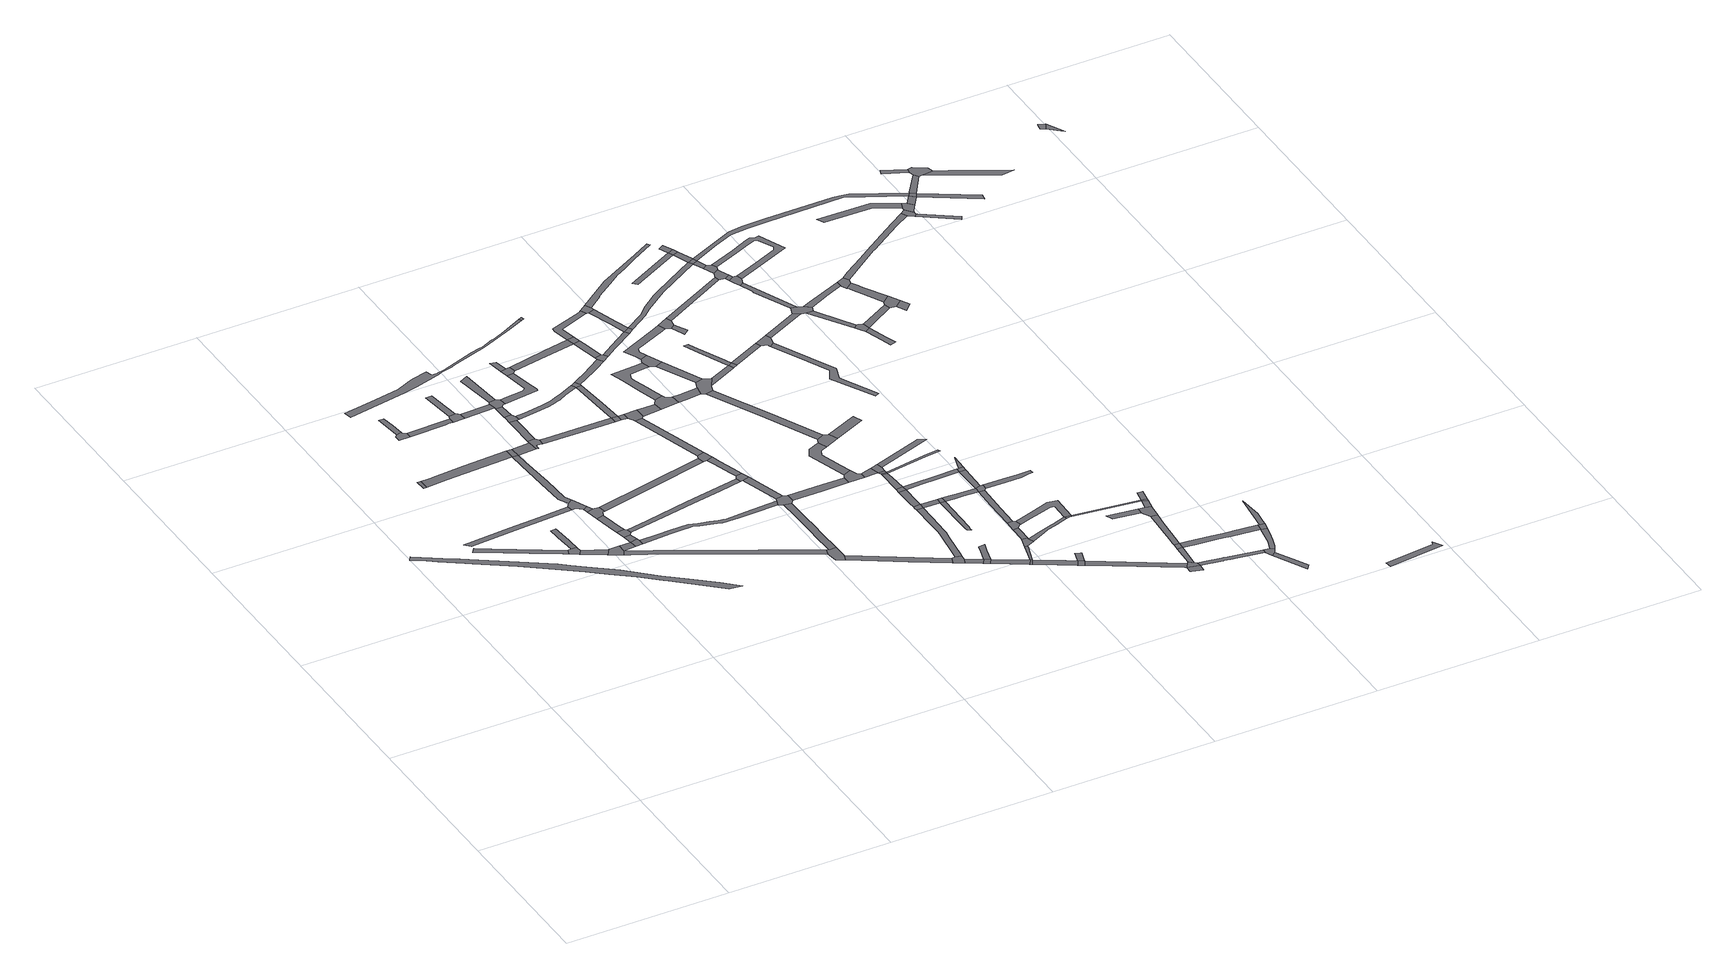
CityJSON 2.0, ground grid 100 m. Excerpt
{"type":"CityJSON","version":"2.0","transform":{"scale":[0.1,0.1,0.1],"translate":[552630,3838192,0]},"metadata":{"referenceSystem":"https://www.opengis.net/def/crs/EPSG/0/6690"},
"CityObjects":{
"road1":{"type":"Road","attributes":{"RoadStructureAttribute.sectionType":"1"},"geometry":[{"type":"MultiSurface","lod":"1","boundaries":[[[0,1,2,3,4,5,6,7,8]]]}]},
"road2":{"type":"Road","attributes":{"RoadStructureAttribute.sectionType":"1"},"geometry":[{"type":"MultiSurface","lod":"1","boundaries":[[[9,10,11,12,13,14,15,16,17,18,19,20,21,22,23,24,25,26,27,28,29,30,31,32,33,34,35,36]]]}]},
"road3":{"type":"Road","geometry":[{"type":"MultiSurface","lod":"1","boundaries":[[[37,38,39,40]]]}]},
"road4":{"type":"Road","attributes":{"RoadStructureAttribute.sectionType":"1"},"geometry":[{"type":"MultiSurface","lod":"1","boundaries":[[[41,42,43,44,45,46,47,48]]]}]},
"road5":{"type":"Road","geometry":[{"type":"MultiSurface","lod":"1","boundaries":[[[49,50,8,7,51,52]]]}]},
"road6":{"type":"Road","geometry":[{"type":"MultiSurface","lod":"1","boundaries":[[[53,54,55,56,57,58,59,60,50,49]]]}]},
"road7":{"type":"Road","attributes":{"RoadStructureAttribute.sectionType":"1"},"geometry":[{"type":"MultiSurface","lod":"1","boundaries":[[[52,51,61,62]]]}]},
"road8":{"type":"Road","geometry":[{"type":"MultiSurface","lod":"1","boundaries":[[[63,64,65,66,67,68,69]]]}]},
"road9":{"type":"Road","geometry":[{"type":"MultiSurface","lod":"1","boundaries":[[[70,71,72,73,74,65,64]]]}]},
"road10":{"type":"Road","attributes":{"RoadStructureAttribute.sectionType":"1"},"geometry":[{"type":"MultiSurface","lod":"1","boundaries":[[[75,76,77,78,37,40,79,80]]]}]},
"road11":{"type":"Road","geometry":[{"type":"MultiSurface","lod":"1","boundaries":[[[81,62,61,82,83]]]}]},
"road12":{"type":"Road","attributes":{"RoadStructureAttribute.sectionType":"1"},"geometry":[{"type":"MultiSurface","lod":"1","boundaries":[[[84,81,83,85]]]}]},
"road13":{"type":"Road","attributes":{"RoadStructureAttribute.sectionType":"1"},"geometry":[{"type":"MultiSurface","lod":"1","boundaries":[[[86,69,68,87,88,89,90]]]}]},
"road14":{"type":"Road","geometry":[{"type":"MultiSurface","lod":"1","boundaries":[[[91,84,85,92,93]]]}]},
"road15":{"type":"Road","attributes":{"RoadStructureAttribute.sectionType":"1"},"geometry":[{"type":"MultiSurface","lod":"1","boundaries":[[[94,95,84,91]]]}]},
"road16":{"type":"Road","geometry":[{"type":"MultiSurface","lod":"1","boundaries":[[[96,97,95,94,98,99,100]]]}]},
"road17":{"type":"Road","geometry":[{"type":"MultiSurface","lod":"1","boundaries":[[[101,102,41,48,103,104,105]]]}]},
"road18":{"type":"Road","attributes":{"RoadStructureAttribute.sectionType":"1"},"geometry":[{"type":"MultiSurface","lod":"1","boundaries":[[[106,107,108,109,110,111,97,96]]]}]},
"road19":{"type":"Road","attributes":{"RoadStructureAttribute.sectionType":"1"},"geometry":[{"type":"MultiSurface","lod":"1","boundaries":[[[112,105,104,113,114]]]}]},
"road20":{"type":"Road","geometry":[{"type":"MultiSurface","lod":"1","boundaries":[[[114,113,109,108,115,116,117]]]}]},
"road21":{"type":"Road","attributes":{"RoadStructureAttribute.sectionType":"1"},"geometry":[{"type":"MultiSurface","lod":"1","boundaries":[[[80,118,119,120,102,101,121,122,123,124]]]}]},
"road22":{"type":"Road","geometry":[{"type":"MultiSurface","lod":"1","boundaries":[[[125,75,80,124]]]}]},
"road23":{"type":"Road","geometry":[{"type":"MultiSurface","lod":"1","boundaries":[[[126,127,128,129,86,90,130,131]]]}]},
"road24":{"type":"Road","geometry":[{"type":"MultiSurface","lod":"1","boundaries":[[[132,133,128,127]]]}]},
"road25":{"type":"Road","attributes":{"RoadStructureAttribute.sectionType":"1"},"geometry":[{"type":"MultiSurface","lod":"1","boundaries":[[[134,125,124,135]]]}]},
"road26":{"type":"Road","attributes":{"RoadStructureAttribute.sectionType":"1"},"geometry":[{"type":"MultiSurface","lod":"1","boundaries":[[[136,137,83,82,138,139,140,141,142]]]}]},
"road27":{"type":"Road","attributes":{"RoadStructureAttribute.sectionType":"1"},"geometry":[{"type":"MultiSurface","lod":"1","boundaries":[[[143,131,130,144]]]}]},
"road28":{"type":"Road","geometry":[{"type":"MultiSurface","lod":"1","boundaries":[[[145,134,135,146,147,148,149,150,151,152]]]}]},
"road29":{"type":"Road","attributes":{"RoadStructureAttribute.sectionType":"1"},"geometry":[{"type":"MultiSurface","lod":"1","boundaries":[[[153,154,145,152,155,156]]]}]},
"road30":{"type":"Road","geometry":[{"type":"MultiSurface","lod":"1","boundaries":[[[157,158,159,153,156,160,161]]]}]},
"road31":{"type":"Road","attributes":{"RoadStructureAttribute.sectionType":"1"},"geometry":[{"type":"MultiSurface","lod":"1","boundaries":[[[162,163,158,157]]]}]},
"road32":{"type":"Road","geometry":[{"type":"MultiSurface","lod":"1","boundaries":[[[164,165,166,143,144,163,162,167,168,169]]]}]},
"road33":{"type":"Road","attributes":{"RoadStructureAttribute.sectionType":"1"},"geometry":[{"type":"MultiSurface","lod":"1","boundaries":[[[170,171,172,173,174,175,176,177,178,179,180,181,182,183,184,185,186,187,188,189,190,191,192,193,194,195,196,197,198,199,200]]]}]},
"road34":{"type":"Road","attributes":{"RoadStructureAttribute.sectionType":"1"},"geometry":[{"type":"MultiSurface","lod":"1","boundaries":[[[201,202,203,204,205,206,207,208,209,210,93,92,211,212,213,214,215,216,217,218,219,220,221,222,223]]]}]},
"road35":{"type":"Road","attributes":{"RoadStructureAttribute.sectionType":"1"},"geometry":[{"type":"MultiSurface","lod":"1","boundaries":[[[224,225,165,164]]]}]},
"road36":{"type":"Road","attributes":{"RoadStructureAttribute.sectionType":"1"},"geometry":[{"type":"MultiSurface","lod":"1","boundaries":[[[226,227,228,229,100,99,230,231,232,233]]]}]},
"road37":{"type":"Road","attributes":{"RoadStructureAttribute.sectionType":"1"},"geometry":[{"type":"MultiSurface","lod":"1","boundaries":[[[234,235,117,116,236,237]]]}]},
"road38":{"type":"Road","attributes":{"RoadStructureAttribute.sectionType":"1"},"geometry":[{"type":"MultiSurface","lod":"1","boundaries":[[[238,239,151,150,240,241,242]]]}]},
"road39":{"type":"Road","attributes":{"RoadStructureAttribute.sectionType":"1"},"geometry":[{"type":"MultiSurface","lod":"1","boundaries":[[[243,244,245,246,247,248,249,250,251,252,169,168]]]}]},
"road40":{"type":"Road","attributes":{"RoadStructureAttribute.sectionType":"1"},"geometry":[{"type":"MultiSurface","lod":"1","boundaries":[[[253,254,255,256,257,258,161,160,259,260,261,262,263,264,265]]]}]},
"road41":{"type":"Road","geometry":[{"type":"MultiSurface","lod":"1","boundaries":[[[266,267,268,269]]]}]},
"road42":{"type":"Road","geometry":[{"type":"MultiSurface","lod":"1","boundaries":[[[270,269,268,248,247,271]]]}]},
"road43":{"type":"Road","geometry":[{"type":"MultiSurface","lod":"1","boundaries":[[[142,141,272,273,274,275,276]]]}]},
"road44":{"type":"Road","geometry":[{"type":"MultiSurface","lod":"1","boundaries":[[[242,241,277,278]]]}]},
"road45":{"type":"Road","attributes":{"RoadStructureAttribute.sectionType":"1"},"geometry":[{"type":"MultiSurface","lod":"1","boundaries":[[[279,280,281,282,283,276,275,284,285,286,287,288,289]]]}]},
"road46":{"type":"Road","attributes":{"RoadStructureAttribute.sectionType":"1"},"geometry":[{"type":"MultiSurface","lod":"1","boundaries":[[[290,278,277,291]]]}]},
"road47":{"type":"Road","attributes":{"RoadStructureAttribute.sectionType":"1"},"geometry":[{"type":"MultiSurface","lod":"1","boundaries":[[[292,293,265,294,242,278]]]}]},
"road48":{"type":"Road","geometry":[{"type":"MultiSurface","lod":"1","boundaries":[[[295,296,253,265,293,297]]]}]},
"road49":{"type":"Road","geometry":[{"type":"MultiSurface","lod":"1","boundaries":[[[298,299,234,237,300,301]]]}]},
"road50":{"type":"Road","attributes":{"RoadStructureAttribute.sectionType":"1"},"geometry":[{"type":"MultiSurface","lod":"1","boundaries":[[[302,303,304,305,299,298]]]}]},
"road51":{"type":"Road","geometry":[{"type":"MultiSurface","lod":"1","boundaries":[[[306,307,223,222,279,289,308,309]]]}]},
"road52":{"type":"Road","geometry":[{"type":"MultiSurface","lod":"1","boundaries":[[[310,311,226,233,312,313]]]}]},
"road53":{"type":"Road","geometry":[{"type":"MultiSurface","lod":"1","boundaries":[[[314,290,291,315,304,303,316]]]}]},
"road54":{"type":"Road","attributes":{"RoadStructureAttribute.sectionType":"1"},"geometry":[{"type":"MultiSurface","lod":"1","boundaries":[[[317,318,319,301,300,320,321,311,310]]]}]},
"road55":{"type":"Road","attributes":{"RoadStructureAttribute.sectionType":"1"},"geometry":[{"type":"MultiSurface","lod":"1","boundaries":[[[313,312,307,306]]]}]},
"road56":{"type":"Road","attributes":{"RoadStructureAttribute.sectionType":"1"},"geometry":[{"type":"MultiSurface","lod":"1","boundaries":[[[322,274,273,323,324,325,326]]]}]},
"road57":{"type":"Road","attributes":{"RoadStructureAttribute.sectionType":"1"},"geometry":[{"type":"MultiSurface","lod":"1","boundaries":[[[327,328,270,271,329,330]]]}]},
"road58":{"type":"Road","attributes":{"RoadStructureAttribute.sectionType":"1"},"geometry":[{"type":"MultiSurface","lod":"1","boundaries":[[[331,332,314,316,333]]]}]},
"road59":{"type":"Road","attributes":{"RoadStructureAttribute.sectionType":"1"},"geometry":[{"type":"MultiSurface","lod":"1","boundaries":[[[334,335,336,337,295,297,338,339,340,341]]]}]},
"road60":{"type":"Road","attributes":{"RoadStructureAttribute.sectionType":"1"},"geometry":[{"type":"MultiSurface","lod":"1","boundaries":[[[342,309,308,343,344,345]]]}]},
"road61":{"type":"Road","geometry":[{"type":"MultiSurface","lod":"1","boundaries":[[[346,347,348,331,333,349,350]]]}]},
"road62":{"type":"Road","geometry":[{"type":"MultiSurface","lod":"1","boundaries":[[[351,170,200,352]]]}]},
"road63":{"type":"Road","attributes":{"RoadStructureAttribute.sectionType":"1"},"geometry":[{"type":"MultiSurface","lod":"1","boundaries":[[[353,354,355,356,357,358,348,347,359,360,361,362,363,364,365]]]}]},
"road64":{"type":"Road","geometry":[{"type":"MultiSurface","lod":"1","boundaries":[[[366,326,325,367,368,369]]]}]},
"road65":{"type":"Road","geometry":[{"type":"MultiSurface","lod":"1","boundaries":[[[370,371,334,341,372,373]]]}]},
"road66":{"type":"Road","attributes":{"RoadStructureAttribute.sectionType":"1"},"geometry":[{"type":"MultiSurface","lod":"1","boundaries":[[[374,375,330,376,371,370]]]}]},
"road67":{"type":"Road","geometry":[{"type":"MultiSurface","lod":"1","boundaries":[[[377,327,330,375]]]}]},
"road68":{"type":"Road","attributes":{"RoadStructureAttribute.sectionType":"1"},"geometry":[{"type":"MultiSurface","lod":"1","boundaries":[[[368,367,378,379]]]}]},
"road69":{"type":"Road","attributes":{"RoadStructureAttribute.sectionType":"1"},"geometry":[{"type":"MultiSurface","lod":"1","boundaries":[[[380,381,350,349,382,383]]]}]},
"road70":{"type":"Road","geometry":[{"type":"MultiSurface","lod":"1","boundaries":[[[379,378,384,385]]]}]},
"road71":{"type":"Road","attributes":{"RoadStructureAttribute.sectionType":"1"},"geometry":[{"type":"MultiSurface","lod":"1","boundaries":[[[386,387,388,389,390,391,392,393,394,395,396,397,366,369]]]}]},
"road72":{"type":"Road","attributes":{"RoadStructureAttribute.sectionType":"1"},"geometry":[{"type":"MultiSurface","lod":"1","boundaries":[[[398,399,400,401,402,403,327,377,404,405,406]]]}]},
"road73":{"type":"Road","geometry":[{"type":"MultiSurface","lod":"1","boundaries":[[[407,408,409,410,379,385]]]}]},
"road74":{"type":"Road","attributes":{"RoadStructureAttribute.sectionType":"1"},"geometry":[{"type":"MultiSurface","lod":"1","boundaries":[[[411,412,413,373,372,414,415,416]]]}]},
"road75":{"type":"Road","geometry":[{"type":"MultiSurface","lod":"1","boundaries":[[[417,418,419,345,344,420,421]]]}]},
"road76":{"type":"Road","attributes":{"RoadStructureAttribute.sectionType":"1"},"geometry":[{"type":"MultiSurface","lod":"1","boundaries":[[[422,423,424,425,419,418,426,427,428,429]]]}]},
"road77":{"type":"Road","geometry":[{"type":"MultiSurface","lod":"1","boundaries":[[[430,431,353,365,432,433]]]}]},
"road78":{"type":"Road","attributes":{"RoadStructureAttribute.sectionType":"1"},"geometry":[{"type":"MultiSurface","lod":"1","boundaries":[[[385,384,434,435]]]}]},
"road79":{"type":"Road","attributes":{"RoadStructureAttribute.sectionType":"1"},"geometry":[{"type":"MultiSurface","lod":"1","boundaries":[[[436,433,432,437,438,439]]]}]},
"road80":{"type":"Road","geometry":[{"type":"MultiSurface","lod":"1","boundaries":[[[440,441,442,392,391]]]}]},
"road81":{"type":"Road","geometry":[{"type":"MultiSurface","lod":"1","boundaries":[[[439,438,380,383,443,444,445,446]]]}]},
"road82":{"type":"Road","attributes":{"RoadStructureAttribute.sectionType":"1"},"geometry":[{"type":"MultiSurface","lod":"1","boundaries":[[[447,448,449,441,440,450,451]]]}]},
"road83":{"type":"Road","attributes":{"RoadStructureAttribute.sectionType":"1"},"geometry":[{"type":"MultiSurface","lod":"1","boundaries":[[[452,453,454,444,443,455,456,457,458]]]}]},
"road84":{"type":"Road","attributes":{"RoadStructureAttribute.sectionType":"1"},"geometry":[{"type":"MultiSurface","lod":"1","boundaries":[[[459,460,421,420,461,462]]]}]},
"road85":{"type":"Road","geometry":[{"type":"MultiSurface","lod":"1","boundaries":[[[463,447,451,464]]]}]},
"road86":{"type":"Road","geometry":[{"type":"MultiSurface","lod":"1","boundaries":[[[435,434,465,466]]]}]},
"road87":{"type":"Road","attributes":{"RoadStructureAttribute.sectionType":"1"},"geometry":[{"type":"MultiSurface","lod":"1","boundaries":[[[440,391,467,468]]]}]},
"road88":{"type":"Road","geometry":[{"type":"MultiSurface","lod":"1","boundaries":[[[469,470,398,406,471,472,473]]]}]},
"road89":{"type":"Road","attributes":{"RoadStructureAttribute.sectionType":"1"},"geometry":[{"type":"MultiSurface","lod":"1","boundaries":[[[474,475,476,477,478,431,430,479,480,481,482,483]]]}]},
"road90":{"type":"Road","attributes":{"RoadStructureAttribute.sectionType":"1"},"geometry":[{"type":"MultiSurface","lod":"1","boundaries":[[[484,463,464,485,486]]]}]},
"road91":{"type":"Road","attributes":{"RoadStructureAttribute.sectionType":"1"},"geometry":[{"type":"MultiSurface","lod":"1","boundaries":[[[487,472,471,488,411,489]]]}]},
"road92":{"type":"Road","attributes":{"RoadStructureAttribute.sectionType":"1"},"geometry":[{"type":"MultiSurface","lod":"1","boundaries":[[[467,490,491,492,493,494,495,496]]]}]},
"road93":{"type":"Road","geometry":[{"type":"MultiSurface","lod":"1","boundaries":[[[489,411,416,497,498]]]}]},
"road94":{"type":"Road","attributes":{"RoadStructureAttribute.sectionType":"1"},"geometry":[{"type":"MultiSurface","lod":"1","boundaries":[[[462,499,500,501]]]}]},
"road95":{"type":"Road","geometry":[{"type":"MultiSurface","lod":"1","boundaries":[[[499,484,486,500]]]}]},
"road96":{"type":"Road","geometry":[{"type":"MultiSurface","lod":"1","boundaries":[[[502,459,462,501,503]]]}]},
"road97":{"type":"Road","geometry":[{"type":"MultiSurface","lod":"1","boundaries":[[[458,457,422,429,504,505]]]}]},
"road98":{"type":"Road","geometry":[{"type":"MultiSurface","lod":"1","boundaries":[[[506,507,508,435,466]]]}]},
"road99":{"type":"Road","geometry":[{"type":"MultiSurface","lod":"1","boundaries":[[[468,467,496,509]]]}]},
"road100":{"type":"Road","attributes":{"RoadStructureAttribute.sectionType":"1"},"geometry":[{"type":"MultiSurface","lod":"1","boundaries":[[[510,511,446,445,512,513]]]}]},
"road101":{"type":"Road","attributes":{"RoadStructureAttribute.sectionType":"1"},"geometry":[{"type":"MultiSurface","lod":"1","boundaries":[[[514,466,465,515,516,517]]]}]},
"road102":{"type":"Road","geometry":[{"type":"MultiSurface","lod":"1","boundaries":[[[518,508,507,519,520,521]]]}]},
"road103":{"type":"Road","attributes":{"RoadStructureAttribute.sectionType":"1"},"geometry":[{"type":"MultiSurface","lod":"1","boundaries":[[[522,523,524,525,518,521]]]}]},
"road104":{"type":"Road","attributes":{"RoadStructureAttribute.sectionType":"1"},"geometry":[{"type":"MultiSurface","lod":"1","boundaries":[[[526,527,528,529,530,531,510,532]]]}]},
"road105":{"type":"Road","geometry":[{"type":"MultiSurface","lod":"1","boundaries":[[[533,534,535,464,451,536,537,538]]]}]},
"road106":{"type":"Road","attributes":{"RoadStructureAttribute.sectionType":"1"},"geometry":[{"type":"MultiSurface","lod":"1","boundaries":[[[539,540,509,496,541,542,543,544]]]}]},
"road107":{"type":"Road","geometry":[{"type":"MultiSurface","lod":"1","boundaries":[[[517,516,545,546,547]]]}]},
"road108":{"type":"Road","geometry":[{"type":"MultiSurface","lod":"1","boundaries":[[[548,549,524,523,550,551,552,553]]]}]},
"road109":{"type":"Road","geometry":[{"type":"MultiSurface","lod":"1","boundaries":[[[532,510,513,554]]]}]},
"road110":{"type":"Road","attributes":{"RoadStructureAttribute.sectionType":"1"},"geometry":[{"type":"MultiSurface","lod":"1","boundaries":[[[555,556,505,504]]]}]},
"road111":{"type":"Road","geometry":[{"type":"MultiSurface","lod":"1","boundaries":[[[557,474,483,558,559,560]]]}]},
"road112":{"type":"Road","geometry":[{"type":"MultiSurface","lod":"1","boundaries":[[[561,562,563,564,517,547]]]}]},
"road113":{"type":"Road","attributes":{"RoadStructureAttribute.sectionType":"1"},"geometry":[{"type":"MultiSurface","lod":"1","boundaries":[[[565,566,567,568,500,486]]]}]},
"road114":{"type":"Road","geometry":[{"type":"MultiSurface","lod":"1","boundaries":[[[569,570,571,572,559,558]]]}]},
"road115":{"type":"Road","attributes":{"RoadStructureAttribute.sectionType":"1"},"geometry":[{"type":"MultiSurface","lod":"1","boundaries":[[[543,573,548,553,574,575]]]}]},
"road116":{"type":"Road","attributes":{"RoadStructureAttribute.sectionType":"1"},"geometry":[{"type":"MultiSurface","lod":"1","boundaries":[[[576,577,578,579,502,503]]]}]},
"road117":{"type":"Road","attributes":{"RoadStructureAttribute.sectionType":"1"},"geometry":[{"type":"MultiSurface","lod":"1","boundaries":[[[580,581,582,583,584,520,519,585,586,587,588,589,590]]]}]},
"road118":{"type":"Road","geometry":[{"type":"MultiSurface","lod":"1","boundaries":[[[591,544,543,575,592,593]]]}]},
"road119":{"type":"Road","attributes":{"RoadStructureAttribute.sectionType":"1"},"geometry":[{"type":"MultiSurface","lod":"1","boundaries":[[[594,532,554,595]]]}]},
"road120":{"type":"Road","attributes":{"RoadStructureAttribute.sectionType":"1"},"geometry":[{"type":"MultiSurface","lod":"1","boundaries":[[[538,544,591,596]]]}]},
"road121":{"type":"Road","attributes":{"RoadStructureAttribute.sectionType":"1"},"geometry":[{"type":"MultiSurface","lod":"1","boundaries":[[[597,598,599,600,552,551,601,602,603,604,580,605]]]}]},
"road122":{"type":"Road","geometry":[{"type":"MultiSurface","lod":"1","boundaries":[[[606,533,538,596,607]]]}]},
"road123":{"type":"Road","attributes":{"RoadStructureAttribute.sectionType":"1"},"geometry":[{"type":"MultiSurface","lod":"1","boundaries":[[[608,609,610,611,469,473,612,613,614,615,616,617,618]]]}]},
"road124":{"type":"Road","attributes":{"RoadStructureAttribute.sectionType":"1"},"geometry":[{"type":"MultiSurface","lod":"1","boundaries":[[[546,545,619,620,621,622]]]}]},
"road125":{"type":"Road","attributes":{"RoadStructureAttribute.sectionType":"1"},"geometry":[{"type":"MultiSurface","lod":"1","boundaries":[[[623,606,607]]]}]},
"road126":{"type":"Road","attributes":{"RoadStructureAttribute.sectionType":"1"},"geometry":[{"type":"MultiSurface","lod":"1","boundaries":[[[624,625,626,627,628,629,630,489,498,631,632,633,634,635,636]]]}]},
"road127":{"type":"Road","geometry":[{"type":"MultiSurface","lod":"1","boundaries":[[[580,590,637,638,605]]]}]},
"road128":{"type":"Road","geometry":[{"type":"MultiSurface","lod":"1","boundaries":[[[639,594,595,640,641,642,643]]]}]},
"road129":{"type":"Road","attributes":{"RoadStructureAttribute.sectionType":"1"},"geometry":[{"type":"MultiSurface","lod":"1","boundaries":[[[644,645,646,647,648,649,650,593,592]]]}]},
"road130":{"type":"Road","attributes":{"RoadStructureAttribute.sectionType":"1"},"geometry":[{"type":"MultiSurface","lod":"1","boundaries":[[[651,557,560,652]]]}]},
"road131":{"type":"Road","attributes":{"RoadStructureAttribute.sectionType":"1"},"geometry":[{"type":"MultiSurface","lod":"1","boundaries":[[[653,654,655,656,657,658,659,660,642,641]]]}]},
"road132":{"type":"Road","attributes":{"RoadStructureAttribute.sectionType":"1"},"geometry":[{"type":"MultiSurface","lod":"1","boundaries":[[[661,662,663,664]]]}]},
"road133":{"type":"Road","attributes":{"RoadStructureAttribute.sectionType":"1"},"geometry":[{"type":"MultiSurface","lod":"1","boundaries":[[[621,665,666,667,668,669]]]}]},
"road134":{"type":"Road","geometry":[{"type":"MultiSurface","lod":"1","boundaries":[[[670,622,621,669,671,672,673]]]}]},
"road135":{"type":"Road","geometry":[{"type":"MultiSurface","lod":"1","boundaries":[[[669,668,674]]]}]},
"road136":{"type":"Road","attributes":{"RoadStructureAttribute.sectionType":"1"},"geometry":[{"type":"MultiSurface","lod":"1","boundaries":[[[675,670,673,676]]]}]},
"road137":{"type":"Road","geometry":[{"type":"MultiSurface","lod":"1","boundaries":[[[605,638,677,678]]]}]},
"road138":{"type":"Road","attributes":{"RoadStructureAttribute.sectionType":"1"},"geometry":[{"type":"MultiSurface","lod":"1","boundaries":[[[679,680,639,643,681,682]]]}]},
"road139":{"type":"Road","geometry":[{"type":"MultiSurface","lod":"1","boundaries":[[[683,675,676,684]]]}]},
"road140":{"type":"Road","geometry":[{"type":"MultiSurface","lod":"1","boundaries":[[[685,686,687,688]]]}]},
"road141":{"type":"Road","attributes":{"RoadStructureAttribute.sectionType":"1"},"geometry":[{"type":"MultiSurface","lod":"1","boundaries":[[[689,690,661,691]]]}]},
"road142":{"type":"Road","geometry":[{"type":"MultiSurface","lod":"1","boundaries":[[[691,661,664,692]]]}]},
"road143":{"type":"Road","attributes":{"RoadStructureAttribute.sectionType":"1"},"geometry":[{"type":"MultiSurface","lod":"1","boundaries":[[[693,694,695,683,684,696,697,698]]]}]},
"road144":{"type":"Road","attributes":{"RoadStructureAttribute.sectionType":"1"},"geometry":[{"type":"MultiSurface","lod":"1","boundaries":[[[699,692,664,700,624,701]]]}]},
"road145":{"type":"Road","geometry":[{"type":"MultiSurface","lod":"1","boundaries":[[[701,624,636,702]]]}]},
"road146":{"type":"Road","attributes":{"RoadStructureAttribute.sectionType":"1"},"geometry":[{"type":"MultiSurface","lod":"1","boundaries":[[[703,702,636,704,705,706]]]}]},
"road147":{"type":"Road","geometry":[{"type":"MultiSurface","lod":"1","boundaries":[[[707,708,709,710,651,652,711,712]]]}]},
"road148":{"type":"Road","geometry":[{"type":"MultiSurface","lod":"1","boundaries":[[[706,705,709,708,713,714]]]}]},
"road149":{"type":"Road","attributes":{"RoadStructureAttribute.sectionType":"1"},"geometry":[{"type":"MultiSurface","lod":"1","boundaries":[[[712,711,715,716]]]}]},
"road150":{"type":"Road","geometry":[{"type":"MultiSurface","lod":"1","boundaries":[[[716,715,717,718,719,720,721]]]}]},
"road151":{"type":"Road","geometry":[{"type":"MultiSurface","lod":"1","boundaries":[[[688,687,693,698,722,723,724]]]}]},
"road152":{"type":"Road","attributes":{"RoadStructureAttribute.sectionType":"1"},"geometry":[{"type":"MultiSurface","lod":"1","boundaries":[[[725,726,727,728,729,730,731,671,669,674,732,733,734,735,736,737,738,739]]]}]},
"road153":{"type":"Road","attributes":{"RoadStructureAttribute.sectionType":"1"},"geometry":[{"type":"MultiSurface","lod":"1","boundaries":[[[740,719,718,741,742,743,744]]]}]},
"road154":{"type":"Road","geometry":[{"type":"MultiSurface","lod":"1","boundaries":[[[743,745,679,682,746,747,748,749,744]]]}]},
"road155":{"type":"Road","attributes":{"RoadStructureAttribute.sectionType":"1"},"geometry":[{"type":"MultiSurface","lod":"1","boundaries":[[[677,724,723,750]]]}]},
"road156":{"type":"Road","geometry":[{"type":"MultiSurface","lod":"1","boundaries":[[[678,677,750,751]]]}]},
"road157":{"type":"Road","attributes":{"RoadStructureAttribute.sectionType":"1"},"geometry":[{"type":"MultiSurface","lod":"1","boundaries":[[[752,753,754,755,678,751]]]}]},
"road158":{"type":"Road","attributes":{"RoadStructureAttribute.sectionType":"1"},"geometry":[{"type":"MultiSurface","lod":"1","boundaries":[[[746,756,757,758,759,760,761,747]]]}]},
"road159":{"type":"Road","attributes":{"RoadStructureAttribute.sectionType":"1"},"geometry":[{"type":"MultiSurface","lod":"1","boundaries":[[[762,763,764,765,766,767,684,676,768,769,770,771,772,773,774,775,776]]]}]},
"road160":{"type":"Road","geometry":[{"type":"MultiSurface","lod":"1","boundaries":[[[777,759,758,778,779,780,781]]]}]},
"road161":{"type":"Road","attributes":{"RoadStructureAttribute.sectionType":"1"},"geometry":[{"type":"MultiSurface","lod":"1","boundaries":[[[782,783,784,785,780,779]]]}]},
"road162":{"type":"Road","geometry":[{"type":"MultiSurface","lod":"1","boundaries":[[[739,738,786,787,788,789]]]}]},
"road163":{"type":"Road","attributes":{"RoadStructureAttribute.sectionType":"1"},"geometry":[{"type":"MultiSurface","lod":"1","boundaries":[[[790,791,792,793,794,795,796,797,714,713,798,799,800,801,802,803,804,805,806,721,720]]]}]},
"road164":{"type":"Road","attributes":{"RoadStructureAttribute.sectionType":"1"},"geometry":[{"type":"MultiSurface","lod":"1","boundaries":[[[807,808,809,787,786]]]}]},
"road165":{"type":"Road","attributes":{"RoadStructureAttribute.sectionType":"1"},"geometry":[{"type":"MultiSurface","lod":"1","boundaries":[[[810,811,812,813,749,748,814,815,816,817]]]}]},
"road166":{"type":"Road","attributes":{"RoadStructureAttribute.sectionType":"1"},"geometry":[{"type":"MultiSurface","lod":"1","boundaries":[[[775,818,789,788,819,820,821,822]]]}]},
"road167":{"type":"Road","attributes":{"RoadStructureAttribute.sectionType":"1"},"geometry":[{"type":"MultiSurface","lod":"1","boundaries":[[[823,824,825,781,780,826,827]]]}]},
"road168":{"type":"Road","geometry":[{"type":"MultiSurface","lod":"1","boundaries":[[[776,775,822,828,829,830]]]}]},
"road169":{"type":"Road","geometry":[{"type":"MultiSurface","lod":"1","boundaries":[[[831,810,817,832,833,834]]]}]},
"road170":{"type":"Road","attributes":{"RoadStructureAttribute.sectionType":"1"},"geometry":[{"type":"MultiSurface","lod":"1","boundaries":[[[835,836,837,830,829]]]}]},
"road171":{"type":"Road","attributes":{"RoadStructureAttribute.sectionType":"1"},"geometry":[{"type":"MultiSurface","lod":"1","boundaries":[[[838,839,840,833,832,841,842,843,844,845]]]}]},
"road172":{"type":"Road","geometry":[{"type":"MultiSurface","lod":"1","boundaries":[[[845,844,823,827,846,847]]]}]},
"road173":{"type":"Road","geometry":[{"type":"MultiSurface","lod":"1","boundaries":[[[848,849,847,846]]]}]},
"road174":{"type":"Road","attributes":{"RoadStructureAttribute.sectionType":"1"},"geometry":[{"type":"MultiSurface","lod":"1","boundaries":[[[850,851,852,853,854,855,856,701,702,857,858,859,860,861,862,863]]]}]},
"road175":{"type":"Road","attributes":{"RoadStructureAttribute.sectionType":"1"},"geometry":[{"type":"MultiSurface","lod":"1","boundaries":[[[864,865,866,867,868]]]}]},
"road176":{"type":"Road","attributes":{"RoadStructureAttribute.sectionType":"1"},"geometry":[{"type":"MultiSurface","lod":"1","boundaries":[[[869,870,871,872,873,874,831,834,875,876,877,878,879,880]]]}]},
"road177":{"type":"Road","attributes":{"RoadStructureAttribute.sectionType":"1"},"geometry":[{"type":"MultiSurface","lod":"1","boundaries":[[[881,882,883,884,885,886,887,888]]]}]},
"road178":{"type":"Road","geometry":[{"type":"MultiSurface","lod":"1","boundaries":[[[889,869,880,890,891,892]]]}]},
"road179":{"type":"Road","geometry":[{"type":"MultiSurface","lod":"1","boundaries":[[[888,887,889,892,893,894,895]]]}]},
"road180":{"type":"Road","attributes":{"RoadStructureAttribute.sectionType":"1"},"geometry":[{"type":"MultiSurface","lod":"1","boundaries":[[[896,897,898,891,890]]]}]},
"road181":{"type":"Road","attributes":{"RoadStructureAttribute.sectionType":"1"},"geometry":[{"type":"MultiSurface","lod":"1","boundaries":[[[862,895,894,899,900]]]}]},
"road182":{"type":"Road","geometry":[{"type":"MultiSurface","lod":"1","boundaries":[[[863,862,900,901]]]}]},
"road183":{"type":"Road","attributes":{"RoadStructureAttribute.sectionType":"1"},"geometry":[{"type":"MultiSurface","lod":"1","boundaries":[[[902,903,863,901,904]]]}]},
"road184":{"type":"Road","attributes":{"RoadStructureAttribute.sectionType":"1"},"geometry":[{"type":"MultiSurface","lod":"1","boundaries":[[[905,906,907,908]]]}]},
"road185":{"type":"Road","attributes":{"RoadStructureAttribute.sectionType":"1"},"geometry":[{"type":"MultiSurface","lod":"1","boundaries":[[[909,910,901,900]]]}]},
"road186":{"type":"Road","geometry":[{"type":"MultiSurface","lod":"1","boundaries":[[[911,908,907,912,902,904,913,914,915]]]}]},
"road187":{"type":"Road","attributes":{"RoadStructureAttribute.sectionType":"1"},"geometry":[{"type":"MultiSurface","lod":"1","boundaries":[[[916,917,918,919,920,914,913]]]}]},
"road188":{"type":"Road","geometry":[{"type":"MultiSurface","lod":"1","boundaries":[[[921,922,923,924,925,926]]]}]},
"road189":{"type":"Road","attributes":{"RoadStructureAttribute.sectionType":"1"},"geometry":[{"type":"MultiSurface","lod":"1","boundaries":[[[927,926,925]]]}]}
},
"vertices":[
[557,2413,0],[441,2482,0],[359,2531,0],[337,2501,0],[480,2416,0],[603,2344,0],[757,2253,0],[784,2237,0],[796,2268,0],
[76,2547,0],[129,2512,0],[248,2427,0],[283,2403,0],[487,2263,0],[623,2164,0],[625,2162,0],[784,2046,0],[884,1964,0],[1003,1868,0],[1116,1772,0],[1137,1753,0],[1232,1668,0],[1386,1529,0],[1464,1518,0],[1370,1607,0],[1241,1717,0],[1123,1817,0],[954,1970,0],[831,2066,0],[739,2139,0],[685,2182,0],[466,2332,0],[329,2424,0],[244,2480,0],[163,2531,0],[18,2623,0],[1,2597,0],
[410,3225,0],[390,3224,0],[393,3161,0],[413,3162,0],
[995,2633,0],[812,2620,0],[622,2607,0],[326,2586,0],[356,2551,0],[671,2573,0],[832,2585,0],[997,2596,0],
[852,2273,0],[819,2271,0],[836,2206,0],[854,2236,0],
[843,2399,0],[842,2411,0],[838,2461,0],[837,2481,0],[813,2478,0],[802,2476,0],[807,2417,0],[808,2400,0],
[965,2130,0],[995,2170,0],
[543,3673,0],[541,3685,0],[510,3675,0],[493,3660,0],[494,3621,0],[564,3623,0],[563,3661,0],
[531,3763,0],[521,3843,0],[488,3842,0],[503,3728,0],[509,3685,0],
[954,3256,0],[684,3242,0],[512,3230,0],[472,3227,0],[540,3169,0],[957,3192,0],
[1059,2172,0],[1043,2088,0],[1060,2121,0],
[1132,2174,0],[1135,2126,0],
[833,3671,0],[583,3623,0],[788,3633,0],[808,3634,0],[834,3635,0],
[1176,2184,0],[1182,2129,0],[1180,2165,0],
[1164,2237,0],[1122,2229,0],
[1159,2297,0],[1110,2292,0],[1176,2253,0],[1176,2255,0],[1171,2287,0],
[1045,2680,0],[1015,2660,0],[1023,2598,0],[1058,2571,0],[1086,2589,0],
[1148,2349,0],[1134,2419,0],[1124,2469,0],[1080,2457,0],[1088,2413,0],[1098,2360,0],
[1093,2574,0],[1064,2540,0],[1104,2551,0],
[1137,2497,0],[1148,2499,0],[1141,2547,0],
[962,3093,0],[973,2893,0],[982,2718,0],[1024,2725,0],[1013,2894,0],[997,3118,0],[992,3190,0],
[989,3258,0],
[894,3689,0],[882,3696,0],[842,3691,0],[841,3688,0],[907,3638,0],[905,3682,0],
[853,3911,0],[813,3906,0],
[1102,3264,0],[1106,3196,0],
[1704,1777,0],[1202,2045,0],[1074,2071,0],[1156,2027,0],[1712,1730,0],[2013,1566,0],[2027,1603,0],
[1087,3686,0],[1098,3646,0],
[1101,3281,0],[1122,3196,0],[1122,3207,0],[1122,3224,0],[1145,3223,0],[1161,3223,0],[1162,3262,0],[1146,3282,0],
[1099,3486,0],[1100,3441,0],[1145,3434,0],[1144,3484,0],
[1144,3544,0],[1101,3543,0],[1101,3529,0],[1161,3486,0],[1156,3522,0],
[1138,3636,0],[1098,3635,0],
[1137,3711,0],[1095,3706,0],[1089,3690,0],[1150,3651,0],[1165,3653,0],[1160,3697,0],
[1616,4321,0],[1469,4249,0],[1397,4219,0],[1392,4217,0],[1318,4185,0],[1293,4179,0],[1241,4167,0],[1030,4094,0],[987,4086,0],[981,4084,0],[949,4085,0],[937,4123,0],[841,4100,0],[798,4082,0],[724,4051,0],[536,4017,0],[361,3989,0],[369,3939,0],[738,4003,0],[823,4024,0],[972,4067,0],[990,4072,0],[992,4073,0],[1026,4083,0],[1082,4099,0],[1103,4106,0],[1241,4153,0],[1323,4177,0],[1403,4209,0],[1527,4260,0],[1624,4303,0],
[1814,2127,0],[1695,2120,0],[1673,2123,0],[1648,2127,0],[1600,2141,0],[1537,2156,0],[1485,2173,0],[1447,2175,0],[1357,2171,0],[1316,2170,0],[1367,2140,0],[1443,2145,0],[1473,2145,0],[1498,2143,0],[1535,2131,0],[1628,2104,0],[1658,2097,0],[1677,2096,0],[1695,2095,0],[1758,2095,0],[1852,2099,0],[2000,2105,0],[2012,2138,0],
[1107,3981,0],[1057,3955,0],
[1922,2429,0],[1839,2414,0],[1586,2366,0],[1312,2314,0],[1397,2295,0],[1604,2334,0],[1792,2369,0],[1929,2394,0],
[1832,2696,0],[1479,2620,0],[1493,2576,0],[1841,2654,0],
[1385,3260,0],[1198,3261,0],[1385,3219,0],[1606,3216,0],[1606,3259,0],
[1382,3679,0],[1381,3693,0],[1377,3724,0],[1375,3731,0],[1343,3886,0],[1301,3879,0],[1327,3728,0],[1317,3721,0],[1307,3713,0],[1206,3702,0],
[1561,3633,0],[1473,3590,0],[1444,3578,0],[1394,3559,0],[1331,3543,0],[1216,3527,0],[1279,3503,0],[1356,3516,0],[1396,3526,0],[1431,3538,0],[1444,3542,0],[1493,3567,0],[1576,3603,0],
[1311,4018,0],[1276,4028,0],[1292,3935,0],[1327,3941,0],
[1352,3945,0],[1360,3901,0],
[2026,1496,0],[2070,1469,0],[2086,1509,0],[2083,1598,0],[2040,1596,0],
[1643,3215,0],[1644,3256,0],
[2028,2088,0],[2031,1970,0],[2034,1834,0],[2036,1780,0],[2036,1750,0],[2083,1626,0],[2080,1725,0],[2080,1759,0],[2078,1820,0],[2076,1938,0],[2073,2081,0],
[1681,3257,0],[1682,3214,0],
[1630,3407,0],[1611,3607,0],[1593,3405,0],
[1592,3650,0],[1573,3638,0],[1610,3619,0],
[1888,2733,0],[1842,2719,0],[1865,2659,0],[1907,2672,0],
[1877,2767,0],[1750,3175,0],[1705,3170,0],[1822,2783,0],
[2065,2166,0],[2020,2158,0],[2090,2101,0],[2090,2154,0],
[1973,2461,0],[1934,2450,0],[1945,2397,0],[1988,2411,0],
[1761,3259,0],[1700,3187,0],[1762,3188,0],
[1953,2523,0],[1924,2617,0],[1912,2654,0],[1884,2602,0],[1920,2492,0],
[2407,1311,0],[2222,1376,0],[2363,1289,0],[2567,1167,0],[2582,1204,0],
[1749,4022,0],[1597,3993,0],[1576,3940,0],[1764,3975,0],
[1874,3261,0],[1815,3260,0],[1880,3200,0],
[1804,3783,0],[1675,3699,0],[1670,3696,0],[1627,3671,0],[1662,3649,0],[1744,3697,0],[1762,3707,0],[1826,3750,0],
[2267,2155,0],[2280,2104,0],[2440,2106,0],[2440,2157,0],
[1954,3290,0],[1947,3312,0],[1896,3296,0],[1995,3212,0],[1989,3275,0],
[1633,4329,0],[1639,4312,0],
[2003,3637,0],[1979,3636,0],[1805,3623,0],[1827,3544,0],[1862,3417,0],[1889,3321,0],[1933,3356,0],[1914,3420,0],[1888,3506,0],[1879,3536,0],[1893,3574,0],[1988,3583,0],[2016,3585,0],
[2607,1209,0],[2622,1134,0],[2637,1167,0],[2642,1202,0],
[1843,3808,0],[1800,3799,0],[1871,3780,0],[1853,3806,0],
[1813,3949,0],[1805,3984,0],[1775,3925,0],
[1795,4032,0],
[2710,1082,0],[2730,1115,0],
[2149,3284,0],[2040,3278,0],[2049,3217,0],[2137,3226,0],
[2742,1063,0],[2763,1098,0],
[2646,1228,0],[2668,1388,0],[2674,1435,0],[2675,1469,0],[2676,1517,0],[2679,1702,0],[2637,1702,0],[2638,1543,0],[2639,1487,0],[2639,1464,0],[2632,1409,0],[2611,1241,0],
[1946,4231,0],[1934,4222,0],[1733,4152,0],[1732,4147,0],[1731,4137,0],[1730,4125,0],[1775,4123,0],[1960,4193,0],[1965,4194,0],
[2785,1180,0],[2801,1236,0],[2764,1233,0],[2752,1191,0],
[2060,3943,0],[2057,3941,0],[1938,3862,0],[1936,3824,0],[1944,3829,0],[2077,3917,0],
[2515,2160,0],[2501,2203,0],[2452,2180,0],[2538,2108,0],[2537,2143,0],
[2474,2512,0],[2401,2484,0],[2372,2431,0],[2387,2384,0],[2480,2270,0],[2437,2405,0],[2452,2440,0],[2497,2460,0],
[2058,3690,0],[2015,3670,0],[2051,3573,0],[2101,3596,0],
[2926,955,0],[2949,992,0],
[2144,3502,0],[2098,3474,0],[2166,3334,0],[2215,3347,0],
[2679,1737,0],[2636,1735,0],[2636,1719,0],
[2164,3214,0],[2212,3227,0],[2226,3267,0],[2261,3328,0],
[2633,1894,0],[2633,1773,0],[2633,1769,0],[2678,1782,0],[2677,1895,0],
[2378,2889,0],[2309,3033,0],[2278,3093,0],[2254,3028,0],[2337,2857,0],[2488,2545,0],[2531,2570,0],
[2609,2167,0],[2574,2155,0],[2612,2109,0],[2623,2109,0],
[2633,1927,0],[2674,1927,0],
[2937,948,0],[2959,985,0],
[2782,1698,0],[2783,1734,0],
[1991,4263,0],[1976,4253,0],[1977,4192,0],[2015,4210,0],[2009,4227,0],
[2249,3908,0],[2227,3897,0],[2187,3879,0],[1966,3777,0],[2001,3700,0],[2053,3700,0],[2037,3735,0],[2046,3763,0],[2245,3851,0],[2265,3860,0],
[2633,2083,0],[2668,2040,0],[2665,2082,0],
[2068,4045,0],[2029,4036,0],[2094,3963,0],
[2784,1443,0],[2784,1416,0],[2785,1401,0],[2807,1393,0],[2807,1405,0],[2807,1427,0],[2809,1696,0],
[2089,3926,0],[2110,3939,0],
[2633,2092,0],[2663,2092,0],[2663,2107,0],
[2656,2183,0],[2665,2147,0],
[2588,2501,0],[2563,2556,0],
[3000,1105,0],[3002,1113,0],[2982,1111,0],
[2810,1734,0],
[2400,3391,0],[2385,3385,0],[2367,3336,0],[2416,3359,0],
[3113,892,0],[3056,878,0],[3149,823,0],[3170,857,0],
[3002,1183,0],[3051,1136,0],[3034,1171,0],[3035,1178,0],
[3037,1258,0],[3038,1288,0],[3004,1284,0],[3002,1196,0],
[2408,3448,0],[2330,3615,0],[2305,3670,0],[2277,3670,0],[2308,3601,0],[2393,3407,0],[2427,3407,0],
[3014,1938,0],[2876,1933,0],[2758,1930,0],[2784,1899,0],[2869,1902,0],[3014,1908,0],
[2901,1731,0],[2863,1732,0],[2869,1694,0],[2924,1693,0],[3014,1690,0],[3016,1728,0],
[3182,803,0],[3203,838,0],[3205,847,0],
[3006,1357,0],[3005,1325,0],[3055,1306,0],[3064,1308,0],[3055,1346,0],[3040,1356,0],
[2444,3373,0],
[2783,2588,0],[2760,2643,0],
[2320,3945,0],[2298,3850,0],[2325,3871,0],[2332,3911,0],
[3224,915,0],[3220,917,0],[3189,930,0],[3184,909,0],
[2918,2118,0],[3017,2133,0],[3010,2148,0],[2921,2134,0],
[2311,3819,0],[2334,3766,0],[2366,3791,0],[2365,3793,0],
[3011,1547,0],[3043,1493,0],[3047,1686,0],
[2945,2240,0],[3006,2260,0],[2961,2285,0],[2954,2283,0],
[3306,1258,0],[3222,1231,0],[3209,1227,0],[3115,1197,0],[3042,1173,0],[3081,1151,0],[3138,1178,0],[3172,1195,0],[3221,1211,0],[3239,1216,0],[3310,1239,0],
[3049,1736,0],[3064,1701,0],[3064,1736,0],
[2630,3505,0],[2642,3469,0],
[3053,1906,0],
[3349,1414,0],[3289,1423,0],[3174,1385,0],[3118,1367,0],[3139,1332,0],[3173,1342,0],[3282,1376,0],[3307,1371,0],[3346,1256,0],
[3027,1938,0],[3053,1937,0],
[2565,4615,0],[2562,4613,0],[2458,4557,0],[2192,4412,0],[2101,4296,0],[2101,4303,0],[2210,4379,0],[2282,4428,0],[2352,4468,0],[2439,4522,0],[2578,4598,0],
[3201,793,0],[3651,526,0],[3658,522,0],[3678,555,0],
[3056,2038,0],
[2679,4354,0],[2511,4257,0],[2397,4191,0],[2365,4168,0],[2275,4100,0],[2262,4087,0],[2219,4044,0],[2231,4020,0],[2278,4063,0],[2331,4102,0],[2351,4116,0],[2427,4172,0],[2694,4327,0],
[3331,1246,0],[3345,1244,0],
[2714,3546,0],[2679,3459,0],[2687,3443,0],[2714,3462,0],[2726,3510,0],
[3184,1699,0],[3282,1698,0],[3334,1709,0],[3359,1714,0],[3356,1734,0],[3281,1733,0],[3185,1734,0],
[2740,4160,0],[2745,4130,0],
[2795,3219,0],[2858,3089,0],[2821,3018,0],[2959,2755,0],[2986,2770,0],[2869,3001,0],[2898,3086,0],[2822,3241,0],
[2627,4486,0],[2316,4325,0],[2341,4303,0],[2639,4454,0],
[3656,480,0],[3664,477,0],[3726,455,0],[3731,502,0],[3731,503,0],
[3690,565,0],[3728,530,0],[3717,539,0],[3715,540,0],
[3732,503,0],
[3698,700,0],[3729,698,0],
[3746,1190,0],[3749,1203,0],
[2937,3654,0],[2911,3641,0],[2973,3629,0],[2980,3632,0],
[3701,742,0],[3731,740,0],
[3509,1160,0],[3527,1116,0],[3690,1095,0],[3694,1136,0],
[2636,4563,0],[2602,4542,0],[2662,4501,0],
[2676,4469,0],
[3718,1040,0],[3704,802,0],[3701,758,0],[3734,775,0],[3749,945,0],[3759,1033,0],
[2715,4377,0],[2678,4356,0],[2716,4373,0],
[2727,4346,0],
[2728,4344,0],[2696,4324,0],[2721,4265,0],[2749,4282,0],
[2790,4201,0],[2784,4215,0],[2752,4195,0],[2751,4192,0],[2780,4123,0],[2814,4144,0],
[2794,4243,0],[2779,4272,0],
[2791,4097,0],[2825,4118,0],
[2807,4058,0],[2820,4027,0],[2843,4041,0],[2856,4078,0],[2848,4116,0],
[3767,1111,0],[3769,1121,0],[3735,1130,0],
[3943,496,0],[3913,501,0],[3886,505,0],[3884,505,0],[3879,506,0],[3870,507,0],[3782,522,0],[3847,484,0],[3858,482,0],[3864,481,0],[3867,480,0],[3902,474,0],[3942,468,0],[4099,442,0],[4102,470,0],
[2990,3709,0],[2854,3946,0],[2849,3936,0],[2956,3709,0],[2994,3700,0],
[2957,3707,0],[3007,3627,0],[3052,3625,0],[3062,3660,0],[3027,3690,0],
[3780,1181,0],
[3782,1194,0],
[3791,1245,0],[3796,1268,0],[3786,1268,0],[3761,1268,0],
[3012,3621,0],[3110,3469,0],[3170,3378,0],[3192,3399,0],[3136,3490,0],[3062,3610,0],
[4042,705,0],[4021,708,0],[3997,710,0],[3973,713,0],[3916,719,0],[3779,735,0],[3798,690,0],[3834,685,0],[3926,675,0],[3965,670,0],[3980,668,0],[3996,666,0],[4010,665,0],[4182,645,0],[4187,689,0],
[3203,3396,0],[3191,3345,0],[3208,3319,0],[3240,3340,0],[3230,3387,0],
[3232,3244,0],[3265,3140,0],[3300,3153,0],[3279,3213,0],
[4120,400,0],[4146,419,0],[4161,448,0],[4139,464,0],
[3009,4141,0],[3204,4222,0],[3132,4391,0],[3107,4386,0],[3099,4389,0],[3080,4398,0],[3050,4386,0],[2944,4341,0],[2952,4307,0],[3023,4336,0],[3070,4356,0],[3088,4363,0],[3110,4358,0],[3154,4261,0],[3141,4234,0],[2995,4175,0],[2865,4123,0],
[4224,193,0],[4248,223,0],[4200,315,0],
[3293,3800,0],[3266,3787,0],[3170,3748,0],[3076,3710,0],[3178,3711,0],[3184,3714,0],[3283,3757,0],[3296,3763,0],
[4160,520,0],[4173,472,0],[4190,527,0],[4210,593,0],[4219,637,0],
[3419,3492,0],[3280,3415,0],[3236,3391,0],[3290,3370,0],[3427,3452,0],
[4222,650,0],[4227,683,0],[4199,687,0],
[3343,3823,0],[3314,3728,0],[3356,3761,0],[3363,3793,0],
[4233,725,0],[4240,785,0],[4226,928,0],
[3394,3694,0],[3383,3713,0],[3380,3719,0],[3323,3713,0],[3341,3678,0],[3351,3660,0],[3426,3519,0],[3472,3557,0],
[3464,3447,0],[3511,3486,0],
[3497,3385,0],[3542,3433,0],
[3754,4505,0],[3726,4512,0],[3698,4517,0],[3658,4519,0],[3246,4520,0],[3096,4513,0],[3009,4502,0],[2892,4424,0],[3004,4472,0],[3116,4483,0],[3239,4487,0],[3711,4494,0],[4028,4333,0],[4044,4357,0],
[4932,75,0],[4625,42,0],[4631,2,0],[4973,38,0],[4940,95,0],
[3913,4210,0],[3822,4150,0],[3721,4082,0],[3579,3986,0],[3514,3942,0],[3388,3856,0],[3507,3897,0],[3614,3971,0],[3621,3975,0],[3726,4044,0],[3835,4116,0],[3929,4174,0],
[3933,4306,0],[3812,4373,0],[3485,4379,0],[3505,4335,0],[3793,4330,0],[3901,4273,0],[3941,4252,0],[3957,4293,0],
[3941,4229,0],[3965,4149,0],[3979,4169,0],[3977,4182,0],
[3982,4197,0],[4016,4246,0],[3986,4277,0],
[4171,4001,0],[4186,4027,0],[3986,4165,0],
[4058,4305,0],[4060,4309,0],
[4076,4337,0],
[4144,4498,0],[4047,4363,0],[4164,4469,0],
[4010,4622,0],[3997,4591,0],[4138,4531,0],[4145,4558,0],
[4375,4111,0],[4380,4151,0],
[4170,4564,0],[4139,4526,0],[4189,4474,0],[4254,4480,0],[4246,4519,0],
[4299,4414,0],[4568,4268,0],[4646,4276,0],[4344,4438,0],[4334,4443,0],
[4967,4597,0],[4960,4574,0],[4957,4549,0],[4970,4547,0],[4982,4537,0],[5008,4580,0],
[5064,4465,0]
]}
